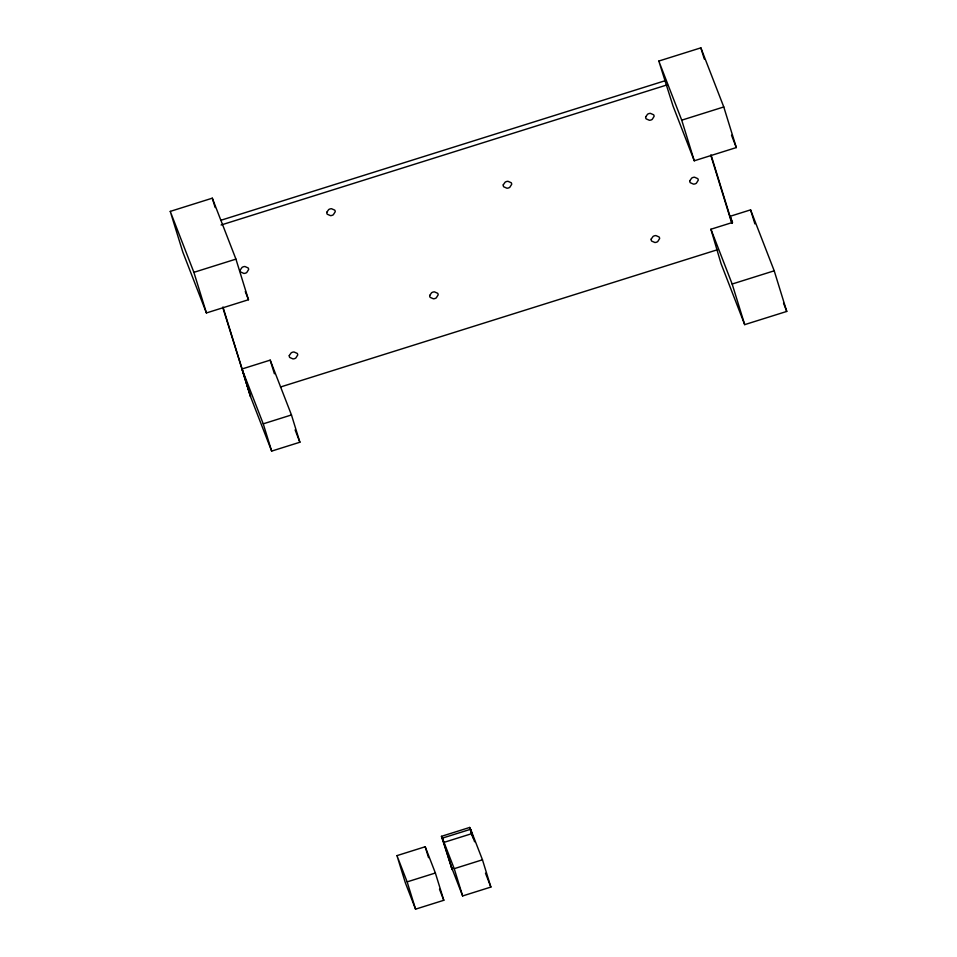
<?xml version="1.0" encoding="UTF-8"?>
<svg xmlns="http://www.w3.org/2000/svg" width="957" height="957" viewBox="0 0 957 957"><rect width="100%" height="100%" fill="white"/><g stroke="black" fill="none" stroke-linecap="round" stroke-linejoin="round"><path stroke-width="1.44" d="M170.25 211.389L212.298 198.183L235.936 259.12L248.473 299.732L206.425 312.951L182.787 252.002L170.25 211.389L193.888 272.338L206.425 312.951M658.811 61.057L700.859 47.85L723.779 106.957L736.316 147.569L694.268 160.788L673.022 106L658.811 61.057L681.731 120.163L694.268 160.788M220.876 220.277L665.821 80.508M221.115 225.003L667.472 84.778M193.888 272.338L235.936 259.12M681.731 120.163L723.779 106.957M241.965 368.995L270.197 360.131L291.466 414.955L299.888 442.23L271.656 451.094L250.387 396.27L241.965 368.995L263.235 423.831L271.656 451.094M730.179 216.282L750.575 209.87L774.213 270.807L786.75 311.432L744.702 324.638L721.064 263.689L710.919 229.237L732.56 222.443L730.179 216.282L732.296 223.137M280.509 386.999L718.312 249.466M263.235 423.831L291.466 414.955M710.919 229.237L732.165 284.026L774.213 270.807M450.795 865.403L462.638 895.943L490.869 887.067L482.46 859.793L470.617 829.264L442.373 838.129L452.242 869.698L441.464 836.322L469.696 827.446L474.588 841.741M396.964 855.63L425.195 846.754L435.375 873.011L443.797 900.286L415.565 909.15L405.385 882.892L396.964 855.63L407.144 881.876L415.565 909.15M472.064 833.559L443.833 842.423L441.464 836.322M407.144 881.876L435.375 873.011M442.373 838.129L454.216 868.669L482.46 859.793M731.519 135.2L736.316 147.569M783.532 303.118L786.75 311.432M485.486 873.191L490.869 887.067M245.279 291.526L248.473 299.732M295.103 429.896L299.888 442.23M439.514 889.22L443.797 900.286M700.859 47.85L704.316 59.059M750.575 209.87L754.906 223.878M711.111 155.178L732.141 223.316M710.764 155.154L731.363 221.88M732.165 284.026L744.702 324.638M470.617 829.264L473.559 838.811M469.696 827.446L472.638 836.992M454.216 868.669L462.638 895.943M425.195 846.754L428.557 857.663M270.197 360.131L274.408 373.768M212.298 198.183L215.181 207.537M222.945 306.97L250.555 396.413L223.041 308.369M240.207 270.053L240.171 270.412A2.847 2.751 -21.2 0 0 240.662 272.015L243.879 273.427A5.24 5.048 -21.2 0 0 246.727 272.554L248.617 269.539A2.847 2.751 -21.2 0 0 248.126 267.924L244.908 266.513A5.24 5.048 -21.2 0 0 242.073 267.398L240.207 270.053M289.301 355.526L289.265 355.872A2.847 2.751 -21.2 0 0 289.756 357.487L292.974 358.899A5.24 5.048 -21.2 0 0 295.821 358.026L297.711 355.011A2.847 2.751 -21.2 0 0 297.22 353.396L294.002 351.985A5.24 5.048 -21.2 0 0 291.167 352.858L289.301 355.526M326.804 212.251L326.78 212.61A2.847 2.751 -21.2 0 0 327.27 214.224L330.488 215.636A5.24 5.048 -21.2 0 0 333.323 214.751L335.225 211.736A2.847 2.751 -21.2 0 0 334.735 210.133L331.517 208.722A5.24 5.048 -21.2 0 0 328.67 209.595L326.804 212.251M429.729 295.402L429.693 295.761A2.847 2.751 -21.2 0 0 430.183 297.376L433.401 298.787A5.24 5.048 -21.2 0 0 436.248 297.902L438.139 294.888A2.847 2.751 -21.2 0 0 437.648 293.273L434.43 291.861A5.24 5.048 -21.2 0 0 431.595 292.746L429.729 295.402M503.262 184.845L503.238 185.191A2.847 2.751 -21.2 0 0 503.729 186.806L506.947 188.218A5.24 5.048 -21.2 0 0 509.782 187.333L511.684 184.318A2.847 2.751 -21.2 0 0 511.194 182.715L507.976 181.304A5.24 5.048 -21.2 0 0 505.14 182.177L503.262 184.845M645.688 116.898L645.652 117.256A2.847 2.751 -21.2 0 0 646.142 118.859L649.36 120.271A5.24 5.048 -21.2 0 0 652.207 119.398L654.098 116.383A2.847 2.751 -21.2 0 0 653.607 114.768L650.389 113.357A5.24 5.048 -21.2 0 0 647.554 114.242L645.688 116.898M651.191 239.106L651.155 239.465A2.847 2.751 -21.2 0 0 651.645 241.08L654.863 242.492A5.24 5.048 -21.2 0 0 657.71 241.607L659.612 238.592A2.847 2.751 -21.2 0 0 659.11 236.989L655.904 235.578A5.24 5.048 -21.2 0 0 653.057 236.451L651.191 239.106M689.83 180.753L689.794 181.1A2.847 2.751 -21.2 0 0 690.284 182.715L693.502 184.127A5.24 5.048 -21.2 0 0 696.349 183.254L698.239 180.239A2.847 2.751 -21.2 0 0 697.749 178.624L694.531 177.212A5.24 5.048 -21.2 0 0 691.696 178.086L689.83 180.753"/></g></svg>
